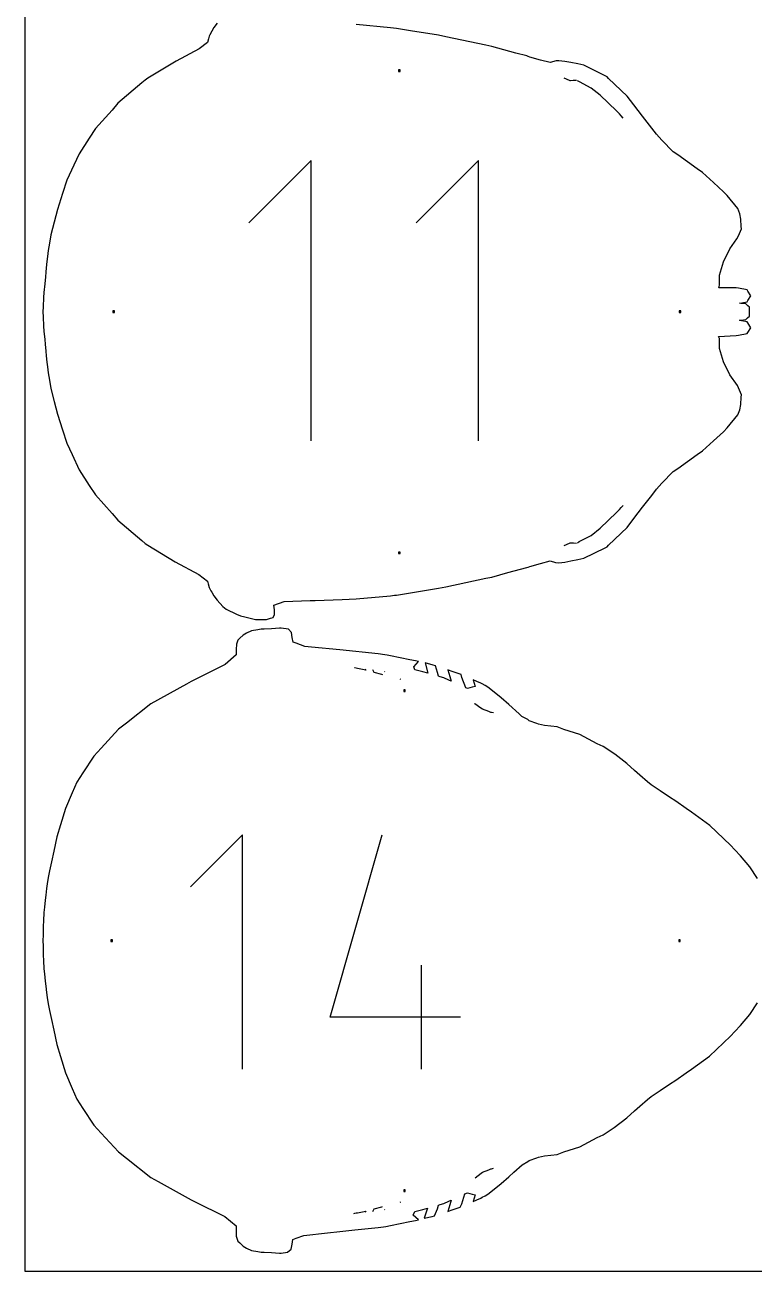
# Model space of a CAD drawing. Extents: x 0 to 90, y 0 to 90.
# Drawn here: x 0 to 26.63, y 0 to 45.49 of the extents above; entities that cross this region are included whole.
import ezdxf

# ---------------------------------------------------------------- set-up
doc = ezdxf.new("R2010")
doc.units = 0

msp = doc.modelspace()

# ---------------------------------------------------------------- linework, layer by layer
at = {"layer": 'annotation', "color": 1}
for p, q in [((19.783163, 43.517771), (19.694925, 43.554182)), ((19.914271, 43.452376), (19.783163, 43.517771)), ((19.926137, 43.453373), (19.914271, 43.452376)), ((20.030325, 43.462235), (19.926137, 43.453373)), ((20.150132, 43.4641), (20.030325, 43.462235)), ((20.249791, 43.412462), (20.177828, 43.4578)), ((20.683983, 43.185561), (20.249791, 43.412462)), ((21.016274, 42.925754), (20.683983, 43.185561)), ((21.610798, 42.350738), (21.016274, 42.925754)), ((21.716249, 42.242081), (21.610798, 42.350738)), ((21.776518, 42.171282), (21.716249, 42.242081)), ((21.852499, 42.091595), (21.776518, 42.171282)), ((10.452459, 40.544981), (8.176256, 38.268136)), ((10.452459, 30.306243), (10.452459, 40.544981)), ((16.568188, 40.544981), (14.291986, 38.268136)), ((16.568188, 30.306243), (16.568188, 40.544981)), ((21.610876, 27.692661), (21.716291, 27.801139)), ((21.716291, 27.801139), (21.776441, 27.871859)), ((21.776441, 27.871859), (21.852458, 27.951587)), ((21.016326, 27.117512), (21.610876, 27.692661)), ((20.249229, 26.630545), (20.683882, 26.857588)), ((20.683882, 26.857588), (21.016326, 27.117512)), ((19.69484, 26.489049), (19.782518, 26.525231)), ((19.782518, 26.525231), (19.914077, 26.590903)), ((19.914077, 26.590903), (19.926034, 26.589862)), ((19.926034, 26.589862), (20.030738, 26.580904)), ((20.030738, 26.580904), (20.1498, 26.579082)), ((20.177618, 26.585409), (20.249229, 26.630545)), ((12.045197, 22.017064), (12.038811, 22.018422)), ((12.102388, 22.004835), (12.045197, 22.017064)), ((12.146932, 21.995661), (12.102388, 22.004835)), ((12.450134, 21.934994), (12.146932, 21.995661)), ((12.429107, 21.979109), (12.439503, 21.958419)), ((12.439503, 21.958419), (12.450134, 21.934994)), ((12.757323, 21.854908), (12.711966, 21.950617)), ((13.034393, 21.780802), (12.757323, 21.854908)), ((13.138543, 21.891069), (13.147695, 21.871654)), ((13.070946, 21.771398), (13.034393, 21.780802)), ((13.730001, 21.602372), (13.70994, 21.607297)), ((16.437423, 20.7129), (16.432282, 20.716811)), ((16.658125, 20.549689), (16.437423, 20.7129)), ((16.711958, 20.516733), (16.658125, 20.549689)), ((16.9462, 20.428405), (16.711958, 20.516733)), ((17.015903, 20.393104), (16.9462, 20.428405)), ((17.037322, 20.387758), (17.015903, 20.393104)), ((17.111875, 20.374015), (17.037322, 20.387758)), ((7.945372, 15.929088), (6.042766, 14.025946)), ((7.945372, 7.370851), (7.945372, 15.929088)), ((11.154442, 9.273457), (13.052217, 15.929088)), ((14.481989, 7.370851), (14.481989, 11.171769)), ((15.906394, 9.273457), (11.154442, 9.273457)), ((16.71219, 3.608768), (16.946185, 3.696871)), ((16.946185, 3.696871), (17.01652, 3.732482)), ((17.01652, 3.732482), (17.038082, 3.737859)), ((17.038082, 3.737859), (17.111976, 3.751457)), ((16.440375, 3.406235), (16.658418, 3.575831)), ((16.658418, 3.575831), (16.71219, 3.608768)), ((12.757326, 2.270415), (13.034456, 2.344461)), ((13.034456, 2.344461), (13.063637, 2.352035)), ((13.711198, 2.518644), (13.730046, 2.523321)), ((12.00941, 2.100851), (12.045474, 2.108559)), ((12.045474, 2.108559), (12.102591, 2.120782)), ((12.102591, 2.120782), (12.14717, 2.129799)), ((12.14717, 2.129799), (12.450117, 2.190409)), ((12.439389, 2.1667), (12.428302, 2.144628)), ((12.450117, 2.190409), (12.439389, 2.1667)), ((12.711753, 2.174251), (12.757326, 2.270415)), ((13.147188, 2.252802), (13.138402, 2.234156))]:
    msp.add_line(p, q, dxfattribs=at)
at = {"layer": 'boundary', "color": 5}
for p, q in [((7.01859, 45.55303), (6.902975, 45.397852)), ((13.358255, 45.38856), (12.095814, 45.506765)), ((6.73094, 45.087938), (6.705056, 44.990238)), ((6.756647, 45.137063), (6.73094, 45.087938)), ((6.827787, 45.261015), (6.756647, 45.137063)), ((6.902975, 45.397852), (6.827787, 45.261015)), ((13.576464, 45.364265), (13.358255, 45.38856)), ((14.086714, 45.282835), (13.576464, 45.364265)), ((15.108663, 45.114554), (14.086714, 45.282835)), ((15.368653, 45.063435), (15.108663, 45.114554)), ((16.838741, 44.749871), (15.368653, 45.063435)), ((6.365502, 44.624879), (5.520718, 44.170531)), ((6.665013, 44.851826), (6.365502, 44.624879)), ((6.705056, 44.990238), (6.665013, 44.851826)), ((17.055073, 44.70642), (16.838741, 44.749871)), ((17.93448, 44.467251), (17.055073, 44.70642)), ((5.520718, 44.170531), (4.492562, 43.544858)), ((18.329397, 44.359243), (17.93448, 44.467251)), ((18.377191, 44.341608), (18.329397, 44.359243)), ((18.44036, 44.318186), (18.377191, 44.341608)), ((18.829607, 44.210722), (18.44036, 44.318186)), ((19.180462, 44.116361), (18.829607, 44.210722)), ((19.402465, 44.184154), (19.180462, 44.116361)), ((19.49614, 44.184458), (19.402465, 44.184154)), ((19.721416, 44.159067), (19.49614, 44.184458)), ((19.938793, 44.119911), (19.721416, 44.159067)), ((20.197804, 44.06858), (19.938793, 44.119911)), ((20.410791, 44.020139), (20.197804, 44.06858)), ((21.194348, 43.639691), (20.410791, 44.020139)), ((4.272492, 43.377342), (3.39905, 42.632106)), ((4.391731, 43.481782), (4.272492, 43.377342)), ((4.492562, 43.544858), (4.391731, 43.481782)), ((21.263888, 43.597889), (21.194348, 43.639691)), ((21.315897, 43.542862), (21.263888, 43.597889)), ((21.992368, 42.891837), (21.315897, 43.542862)), ((22.241514, 42.571954), (21.992368, 42.891837)), ((3.18419, 42.385632), (2.580085, 41.706691)), ((3.39905, 42.632106), (3.18419, 42.385632)), ((22.554616, 42.157791), (22.241514, 42.571954)), ((22.892853, 41.724056), (22.554616, 42.157791)), ((2.580085, 41.706691), (2.351547, 41.359847)), ((23.06716, 41.498912), (22.892853, 41.724056)), ((23.266993, 41.281936), (23.06716, 41.498912)), ((2.351547, 41.359847), (1.97879, 40.788536)), ((23.681627, 40.856662), (23.266993, 41.281936)), ((1.97879, 40.788536), (1.784488, 40.379247)), ((23.846672, 40.744777), (23.681627, 40.856662)), ((24.550712, 40.238222), (23.846672, 40.744777)), ((1.784488, 40.379247), (1.53109, 39.8209)), ((24.751512, 40.10066), (24.550712, 40.238222)), ((25.148341, 39.736839), (24.751512, 40.10066)), ((1.53109, 39.8209), (1.369429, 39.335428)), ((25.515204, 39.405045), (25.148341, 39.736839)), ((1.369429, 39.335428), (1.184979, 38.757236)), ((25.647896, 39.259891), (25.515204, 39.405045)), ((26.035172, 38.790449), (25.647896, 39.259891)), ((1.184979, 38.757236), (1.066739, 38.293)), ((26.114382, 38.597184), (26.035172, 38.790449)), ((1.066739, 38.293), (0.951953, 37.826067)), ((26.154236, 38.402497), (26.114382, 38.597184)), ((26.159226, 38.134908), (26.154236, 38.402497)), ((0.951953, 37.826067), (0.894063, 37.520264)), ((26.006168, 37.687202), (26.06245, 37.795767)), ((26.06245, 37.795767), (26.16938, 38.05138)), ((26.16938, 38.05138), (26.159226, 38.134908)), ((0.894063, 37.520264), (0.843852, 37.253425)), ((25.516844, 36.846292), (25.745946, 37.322539)), ((25.745946, 37.322539), (26.006168, 37.687202)), ((0.801011, 36.859494), (0.777194, 36.62996)), ((0.819727, 37.033102), (0.801011, 36.859494)), ((0.843852, 37.253425), (0.819727, 37.033102)), ((0.763175, 36.465581), (0.75046, 36.297123)), ((0.777194, 36.62996), (0.763175, 36.465581)), ((25.372158, 36.357944), (25.516844, 36.846292)), ((0.724956, 36.038902), (0.695656, 35.725559)), ((0.75046, 36.297123), (0.724956, 36.038902)), ((25.339085, 35.893759), (25.36838, 35.98862)), ((25.366196, 36.299039), (25.372158, 36.357944)), ((25.367337, 36.117661), (25.366196, 36.299039)), ((25.368718, 36.060404), (25.367337, 36.117661)), ((25.36838, 35.98862), (25.368718, 36.060404)), ((0.681651, 35.546661), (0.666083, 35.207344)), ((0.695656, 35.725559), (0.681651, 35.546661)), ((25.976088, 35.892671), (25.339085, 35.893759)), ((26.058382, 35.878368), (25.976088, 35.892671)), ((26.377643, 35.820742), (26.058382, 35.878368)), ((26.405088, 35.777813), (26.377643, 35.820742)), ((26.511565, 35.604863), (26.405088, 35.777813)), ((26.405145, 35.431837), (26.511565, 35.604863)), ((0.666083, 35.207344), (0.65875, 35.021658)), ((26.095755, 35.334328), (26.189842, 35.352537)), ((26.151833, 35.327761), (26.095755, 35.334328)), ((26.336201, 35.304915), (26.151833, 35.327761)), ((26.189842, 35.352537), (26.37772, 35.3889)), ((26.40347, 35.24294), (26.336201, 35.304915)), ((26.37772, 35.3889), (26.405145, 35.431837)), ((26.464191, 35.183604), (26.40347, 35.24294)), ((26.463015, 35.128479), (26.464191, 35.183604)), ((26.464247, 35.018164), (26.463015, 35.128479)), ((0.65875, 35.021658), (0.66608, 34.835957)), ((0.66608, 34.835957), (0.681645, 34.496654)), ((26.095741, 34.708924), (26.151891, 34.715506)), ((26.189808, 34.690729), (26.095741, 34.708924)), ((26.151891, 34.715506), (26.336321, 34.738385)), ((26.377643, 34.654395), (26.189808, 34.690729)), ((26.336321, 34.738385), (26.397025, 34.797789)), ((26.405088, 34.611466), (26.377643, 34.654395)), ((26.397025, 34.797789), (26.464287, 34.859868)), ((26.511565, 34.438516), (26.405088, 34.611466)), ((26.464268, 34.939027), (26.464247, 35.018164)), ((26.464287, 34.859868), (26.464268, 34.939027)), ((0.681645, 34.496654), (0.695653, 34.317751)), ((0.695653, 34.317751), (0.724949, 34.004422)), ((25.33343, 34.114749), (25.976135, 34.150576)), ((25.976135, 34.150576), (26.058422, 34.164888)), ((26.058422, 34.164888), (26.377739, 34.222567)), ((26.377739, 34.222567), (26.405161, 34.265501)), ((26.405161, 34.265501), (26.511565, 34.438516)), ((0.724949, 34.004422), (0.737565, 33.838515)), ((0.737565, 33.838515), (0.763165, 33.577753)), ((25.368122, 34.047005), (25.33343, 34.114749)), ((25.366185, 33.744303), (25.367332, 33.925675)), ((25.372148, 33.685369), (25.366185, 33.744303)), ((25.367332, 33.925675), (25.36872, 33.982811)), ((25.36872, 33.982811), (25.368122, 34.047005)), ((25.516811, 33.197036), (25.372148, 33.685369)), ((0.763165, 33.577753), (0.777185, 33.413355)), ((0.777185, 33.413355), (0.800999, 33.183839)), ((0.800999, 33.183839), (0.819717, 33.010209)), ((0.819717, 33.010209), (0.843837, 32.789893)), ((0.843837, 32.789893), (0.894056, 32.523016)), ((25.745914, 32.720764), (25.516811, 33.197036)), ((0.894056, 32.523016), (0.951944, 32.217225)), ((26.023833, 32.327456), (25.745914, 32.720764)), ((26.062416, 32.24755), (26.023833, 32.327456)), ((0.951944, 32.217225), (1.066739, 31.750251)), ((26.169361, 31.991976), (26.062416, 32.24755)), ((26.154251, 31.640864), (26.159214, 31.90846)), ((26.159214, 31.90846), (26.169361, 31.991976)), ((1.066739, 31.750251), (1.184975, 31.286035)), ((26.035209, 31.252861), (26.114412, 31.44614)), ((26.114412, 31.44614), (26.154251, 31.640864)), ((1.184975, 31.286035), (1.369449, 30.707767)), ((25.647942, 30.783406), (26.035209, 31.252861)), ((1.369449, 30.707767), (1.531082, 30.222372)), ((25.148378, 30.30644), (25.515244, 30.638241)), ((25.515244, 30.638241), (25.647942, 30.783406)), ((1.531082, 30.222372), (1.72848, 29.806948)), ((24.751555, 29.94262), (25.148378, 30.30644)), ((1.72848, 29.806948), (1.978773, 29.254733)), ((23.846731, 29.298513), (24.550756, 29.805057)), ((24.550756, 29.805057), (24.751555, 29.94262)), ((1.978773, 29.254733), (2.351586, 28.683331)), ((23.266886, 28.761196), (23.681656, 29.18661)), ((23.681656, 29.18661), (23.846731, 29.298513)), ((2.351586, 28.683331), (2.580068, 28.336573)), ((23.067171, 28.544351), (23.266886, 28.761196)), ((2.580068, 28.336573), (3.184248, 27.657542)), ((22.554635, 27.885476), (22.892993, 28.319374)), ((22.892993, 28.319374), (23.067171, 28.544351)), ((22.241554, 27.471332), (22.554635, 27.885476)), ((3.184248, 27.657542), (3.399031, 27.411154)), ((3.399031, 27.411154), (4.272537, 26.665857)), ((21.992397, 27.151445), (22.241554, 27.471332)), ((21.315876, 26.50035), (21.992397, 27.151445)), ((4.272537, 26.665857), (4.391705, 26.561477)), ((4.391705, 26.561477), (4.492474, 26.498439)), ((4.492474, 26.498439), (5.487625, 25.890603)), ((20.410961, 26.023159), (21.194414, 26.403591)), ((21.194414, 26.403591), (21.263912, 26.445369)), ((21.263912, 26.445369), (21.315876, 26.50035)), ((19.938728, 25.92333), (20.197628, 25.974637)), ((20.197628, 25.974637), (20.410961, 26.023159)), ((5.487625, 25.890603), (6.3559, 25.425574)), ((17.055092, 25.336828), (17.640144, 25.500342)), ((17.640144, 25.500342), (18.329563, 25.684051)), ((18.329563, 25.684051), (18.377289, 25.701664)), ((18.377289, 25.701664), (18.440374, 25.725055)), ((18.440374, 25.725055), (18.829645, 25.832544)), ((18.829645, 25.832544), (19.180319, 25.926882)), ((19.180319, 25.926882), (19.375115, 25.864484)), ((19.375115, 25.864484), (19.496393, 25.858823)), ((19.496393, 25.858823), (19.721157, 25.88413)), ((19.721157, 25.88413), (19.938728, 25.92333)), ((6.3559, 25.425574), (6.66495, 25.191518)), ((6.66495, 25.191518), (6.689046, 25.090192)), ((6.689046, 25.090192), (6.730876, 24.955468)), ((15.368551, 24.979787), (16.838765, 25.293379)), ((16.838765, 25.293379), (17.055092, 25.336828)), ((6.730876, 24.955468), (6.794428, 24.838785)), ((6.794428, 24.838785), (6.823769, 24.782428)), ((6.823769, 24.782428), (6.902944, 24.645438)), ((6.902944, 24.645438), (7.018566, 24.490241)), ((12.09582, 24.536478), (13.358154, 24.654675)), ((13.358154, 24.654675), (13.499633, 24.671319)), ((13.499633, 24.671319), (13.576481, 24.678982)), ((13.576481, 24.678982), (14.087104, 24.760472)), ((14.087104, 24.760472), (15.108692, 24.928693)), ((15.108692, 24.928693), (15.368551, 24.979787)), ((7.018566, 24.490241), (7.228807, 24.267613)), ((7.228807, 24.267613), (7.344823, 24.16504)), ((7.344823, 24.16504), (7.730785, 23.979687)), ((9.095534, 24.312249), (9.465058, 24.438661)), ((9.11351, 24.139702), (9.095534, 24.312249)), ((9.113482, 23.969775), (9.11351, 24.139702)), ((9.465058, 24.438661), (10.4236, 24.4767)), ((10.4236, 24.4767), (10.596495, 24.482611)), ((10.596495, 24.482611), (11.588721, 24.522522)), ((11.588721, 24.522522), (12.09582, 24.536478)), ((7.730785, 23.979687), (7.868491, 23.920448)), ((7.868491, 23.920448), (8.029601, 23.885539)), ((8.029601, 23.885539), (8.41777, 23.789393)), ((8.41777, 23.789393), (8.593863, 23.788717)), ((8.593863, 23.788717), (8.82229, 23.784136)), ((8.82229, 23.784136), (8.973185, 23.835651)), ((8.973185, 23.835651), (9.06211, 23.86345)), ((9.06211, 23.86345), (9.113482, 23.969775)), ((7.973961, 23.218426), (7.843976, 23.099704)), ((8.094078, 23.285755), (7.973961, 23.218426)), ((8.274819, 23.368436), (8.094078, 23.285755)), ((8.510834, 23.406857), (8.274819, 23.368436)), ((8.63359, 23.434181), (8.510834, 23.406857)), ((8.739471, 23.439555), (8.63359, 23.434181)), ((9.008737, 23.452289), (8.739471, 23.439555)), ((9.298748, 23.466636), (9.008737, 23.452289)), ((9.363215, 23.466219), (9.298748, 23.466636)), ((9.628167, 23.432772), (9.363215, 23.466219)), ((9.734138, 23.306868), (9.628167, 23.432772)), ((9.760687, 23.134249), (9.734138, 23.306868)), ((7.726495, 22.891805), (7.710167, 22.686572)), ((7.774547, 23.033546), (7.726495, 22.891805)), ((7.843976, 23.099704), (7.774547, 23.033546)), ((9.800578, 22.957636), (9.760687, 23.134249)), ((9.907323, 22.921909), (9.800578, 22.957636)), ((10.227476, 22.806372), (9.907323, 22.921909)), ((10.464434, 22.780884), (10.227476, 22.806372)), ((11.502582, 22.67547), (10.464434, 22.780884)), ((7.710432, 22.496494), (7.314246, 22.147162)), ((7.710167, 22.686572), (7.710432, 22.496494)), ((12.904101, 22.5343), (11.502582, 22.67547)), ((13.147193, 22.498495), (12.904101, 22.5343)), ((13.230013, 22.484739), (13.147193, 22.498495)), ((13.349334, 22.460516), (13.230013, 22.484739)), ((14.053861, 22.316015), (13.349334, 22.460516)), ((14.264354, 22.274205), (14.053861, 22.316015)), ((7.314246, 22.147162), (6.189101, 21.579488)), ((14.205749, 22.057207), (14.375613, 22.252026)), ((14.244255, 21.948101), (14.205749, 22.057207)), ((14.530851, 21.872536), (14.244255, 21.948101)), ((14.375613, 22.252026), (14.264354, 22.274205)), ((14.71302, 21.828244), (14.530851, 21.872536)), ((14.913858, 22.123739), (14.618017, 22.203702)), ((14.618017, 22.203702), (14.71302, 21.828244)), ((15.001977, 22.098278), (14.913858, 22.123739)), ((15.074179, 21.851701), (15.001977, 22.098278)), ((15.102377, 21.720153), (15.074179, 21.851701)), ((15.573145, 21.903956), (15.446002, 21.947327)), ((15.446002, 21.947327), (15.516818, 21.703895)), ((15.932024, 21.780158), (15.573145, 21.903956)), ((5.902261, 21.424856), (4.600087, 20.710539)), ((6.069809, 21.518836), (5.902261, 21.424856)), ((6.189101, 21.579488), (6.069809, 21.518836)), ((15.162743, 21.699539), (15.102377, 21.720153)), ((15.298922, 21.6537), (15.162743, 21.699539)), ((15.482382, 21.570686), (15.298922, 21.6537)), ((15.566366, 21.533179), (15.482382, 21.570686)), ((15.516818, 21.703895), (15.566366, 21.533179)), ((15.963389, 21.675454), (15.932024, 21.780158)), ((16.108726, 21.290763), (15.963389, 21.675454)), ((16.50004, 21.527673), (16.376326, 21.582663)), ((16.376326, 21.582663), (16.447533, 21.345096)), ((16.646556, 21.463611), (16.50004, 21.527673)), ((16.701, 21.432647), (16.646556, 21.463611)), ((16.806221, 21.372795), (16.701, 21.432647)), ((16.166168, 21.265054), (16.108726, 21.290763)), ((16.338973, 21.313975), (16.166168, 21.265054)), ((16.447533, 21.345096), (16.338973, 21.313975)), ((16.870607, 21.336128), (16.806221, 21.372795)), ((16.95984, 21.285506), (16.870607, 21.336128)), ((17.390035, 20.92247), (16.95984, 21.285506)), ((4.600087, 20.710539), (3.706661, 20.007481)), ((17.679468, 20.683399), (17.390035, 20.92247)), ((18.049966, 20.345268), (17.679468, 20.683399)), ((18.155629, 20.243441), (18.049966, 20.345268)), ((18.366915, 20.130611), (18.155629, 20.243441)), ((18.420756, 20.093113), (18.366915, 20.130611)), ((18.702266, 19.99317), (18.420756, 20.093113)), ((3.418848, 19.777734), (2.78727, 19.089274)), ((3.706661, 20.007481), (3.418848, 19.777734)), ((18.757373, 19.96742), (18.702266, 19.99317)), ((18.973345, 19.914418), (18.757373, 19.96742)), ((19.445996, 19.870013), (18.973345, 19.914418)), ((19.684404, 19.771706), (19.445996, 19.870013)), ((20.264163, 19.585324), (19.684404, 19.771706)), ((20.900062, 19.246904), (20.264163, 19.585324)), ((21.125628, 19.153166), (20.900062, 19.246904)), ((21.550013, 18.87272), (21.125628, 19.153166)), ((2.516853, 18.796582), (2.120553, 18.186976)), ((2.78727, 19.089274), (2.516853, 18.796582)), ((21.980655, 18.530363), (21.550013, 18.87272)), ((22.260462, 18.279851), (21.980655, 18.530363)), ((22.459118, 18.104299), (22.260462, 18.279851)), ((1.898983, 17.848716), (1.730193, 17.462448)), ((2.120553, 18.186976), (1.898983, 17.848716)), ((22.733852, 17.865332), (22.459118, 18.104299)), ((22.87276, 17.75699), (22.733852, 17.865332)), ((23.202156, 17.528194), (22.87276, 17.75699)), ((1.730193, 17.462448), (1.478946, 16.882906)), ((23.545012, 17.299851), (23.202156, 17.528194)), ((23.770829, 17.154518), (23.545012, 17.299851)), ((1.478946, 16.882906), (1.303564, 16.288836)), ((24.148181, 16.893211), (23.770829, 17.154518)), ((24.349421, 16.753219), (24.148181, 16.893211)), ((25.013809, 16.265937), (24.349421, 16.753219)), ((1.303564, 16.288836), (1.170314, 15.848171)), ((25.767121, 15.550778), (25.013809, 16.265937)), ((1.170314, 15.848171), (1.053181, 15.32562)), ((25.927705, 15.378873), (25.767121, 15.550778)), ((1.053181, 15.32562), (0.965085, 14.945238)), ((26.131537, 15.16498), (25.927705, 15.378873)), ((26.471792, 14.758707), (26.131537, 15.16498)), ((0.900436, 14.614066), (0.853796, 14.372424)), ((0.965085, 14.945238), (0.900436, 14.614066)), ((26.753482, 14.32908), (26.471792, 14.758707)), ((0.817127, 14.135931), (0.792587, 13.960699)), ((0.853796, 14.372424), (0.817127, 14.135931)), ((0.759192, 13.719244), (0.737524, 13.541255)), ((0.792587, 13.960699), (0.759192, 13.719244)), ((0.710747, 13.279667), (0.694045, 13.091821)), ((0.737524, 13.541255), (0.710747, 13.279667)), ((0.677607, 12.791883), (0.667663, 12.590236)), ((0.694045, 13.091821), (0.677607, 12.791883)), ((0.667663, 12.590236), (0.662031, 12.263649)), ((0.662031, 12.263649), (0.65875, 12.062728)), ((0.65875, 12.062728), (0.66203, 11.861787)), ((0.66203, 11.861787), (0.667661, 11.535215)), ((0.667661, 11.535215), (0.677604, 11.3336)), ((0.677604, 11.3336), (0.69404, 11.033651)), ((0.69404, 11.033651), (0.710739, 10.845827)), ((0.710739, 10.845827), (0.737517, 10.584224)), ((0.737517, 10.584224), (0.759181, 10.406253)), ((0.759181, 10.406253), (0.792575, 10.164788)), ((0.792575, 10.164788), (0.817111, 9.989562)), ((0.817111, 9.989562), (0.853783, 9.75305)), ((0.853783, 9.75305), (0.900422, 9.511407)), ((26.471907, 9.366836), (26.753487, 9.796358)), ((0.900422, 9.511407), (0.965076, 9.1802)), ((0.965076, 9.1802), (1.053173, 8.799804)), ((26.131552, 8.96043), (26.471907, 9.366836)), ((1.053173, 8.799804), (1.170308, 8.277239)), ((25.767227, 8.574717), (25.92777, 8.746582)), ((25.92777, 8.746582), (26.131552, 8.96043)), ((1.170308, 8.277239), (1.303587, 7.83647)), ((24.99946, 7.849371), (25.767227, 8.574717)), ((1.303587, 7.83647), (1.478935, 7.242513)), ((24.349517, 7.372234), (24.99946, 7.849371)), ((24.148245, 7.232219), (24.349517, 7.372234)), ((1.478935, 7.242513), (1.730131, 6.663075)), ((23.202213, 6.597231), (23.545104, 6.825595)), ((23.545104, 6.825595), (23.770853, 6.970885)), ((23.770853, 6.970885), (24.148245, 7.232219)), ((1.730131, 6.663075), (1.898965, 6.276702)), ((22.872817, 6.368439), (23.202213, 6.597231)), ((1.898965, 6.276702), (2.120601, 5.938335)), ((2.120601, 5.938335), (2.516836, 5.328824)), ((22.260502, 5.845566), (22.459182, 6.021141)), ((22.459182, 6.021141), (22.733935, 6.26012)), ((22.733935, 6.26012), (22.872817, 6.368439)), ((21.526082, 5.235912), (21.980804, 5.595149)), ((21.980804, 5.595149), (22.260502, 5.845566)), ((2.516836, 5.328824), (2.787311, 5.036071)), ((2.787311, 5.036071), (3.41883, 4.347669)), ((21.125681, 4.972242), (21.526082, 5.235912)), ((20.264192, 4.540072), (20.900054, 4.878477)), ((20.900054, 4.878477), (21.125681, 4.972242)), ((3.41883, 4.347669), (3.706728, 4.117854)), ((3.706728, 4.117854), (4.600069, 3.414861)), ((18.421257, 4.032517), (18.702326, 4.132223)), ((18.702326, 4.132223), (18.757583, 4.15803)), ((18.757583, 4.15803), (18.973518, 4.211011)), ((18.973518, 4.211011), (19.446075, 4.255403)), ((19.446075, 4.255403), (19.684514, 4.353725)), ((19.684514, 4.353725), (20.264192, 4.540072)), ((17.851842, 3.611431), (18.155901, 3.882131)), ((18.155901, 3.882131), (18.366994, 3.994753)), ((18.366994, 3.994753), (18.421257, 4.032517)), ((4.600069, 3.414861), (4.862008, 3.267632)), ((4.862008, 3.267632), (6.069787, 2.606561)), ((16.960061, 2.840027), (17.390137, 3.202996)), ((17.390137, 3.202996), (17.679557, 3.442077)), ((17.679557, 3.442077), (17.851842, 3.611431)), ((15.963269, 2.449475), (16.069942, 2.817236)), ((16.069942, 2.817236), (16.166168, 2.860318)), ((16.166168, 2.860318), (16.339071, 2.811314)), ((16.339071, 2.811314), (16.447621, 2.780347)), ((16.447621, 2.780347), (16.376331, 2.542681)), ((16.70106, 2.692817), (16.806216, 2.752625)), ((16.806216, 2.752625), (16.870693, 2.789315)), ((16.870693, 2.789315), (16.960061, 2.840027)), ((6.069787, 2.606561), (6.189186, 2.545855)), ((6.189186, 2.545855), (7.297918, 1.991646)), ((14.530272, 2.250451), (14.709649, 2.29458)), ((14.709649, 2.29458), (14.583414, 1.93457)), ((15.074354, 2.273919), (15.102401, 2.405234)), ((15.102401, 2.405234), (15.162829, 2.425914)), ((15.162829, 2.425914), (15.299033, 2.471768)), ((15.299033, 2.471768), (15.482414, 2.554739)), ((15.51683, 2.421628), (15.445989, 2.178057)), ((15.482414, 2.554739), (15.566382, 2.592217)), ((15.566382, 2.592217), (15.51683, 2.421628)), ((15.573194, 2.221463), (15.901453, 2.331612)), ((15.901453, 2.331612), (15.963269, 2.449475)), ((16.376331, 2.542681), (16.500183, 2.597723)), ((16.500183, 2.597723), (16.646588, 2.661801)), ((16.646588, 2.661801), (16.70106, 2.692817)), ((7.297918, 1.991646), (7.710849, 1.656251)), ((14.053996, 1.809147), (14.264915, 1.851381)), ((14.178866, 2.039957), (14.243536, 2.175434)), ((14.376342, 1.873482), (14.178866, 2.039957)), ((14.243536, 2.175434), (14.530272, 2.250451)), ((14.264915, 1.851381), (14.376342, 1.873482)), ((14.583414, 1.93457), (14.875393, 1.987639)), ((14.875393, 1.987639), (14.958011, 2.012373)), ((14.958011, 2.012373), (15.074354, 2.273919)), ((15.445989, 2.178057), (15.573194, 2.221463)), ((7.710171, 1.438852), (7.709923, 1.276392)), ((7.710849, 1.656251), (7.710171, 1.438852)), ((10.184009, 1.30336), (11.053797, 1.399889)), ((11.053797, 1.399889), (11.502601, 1.449916)), ((11.502601, 1.449916), (12.046206, 1.501429)), ((12.046206, 1.501429), (12.904238, 1.591099)), ((12.904238, 1.591099), (13.102646, 1.620344)), ((13.102646, 1.620344), (13.182105, 1.631967)), ((13.182105, 1.631967), (13.349164, 1.664743)), ((13.349164, 1.664743), (14.053996, 1.809147)), ((7.709923, 1.276392), (7.774547, 1.091838)), ((7.774547, 1.091838), (7.843976, 1.02568)), ((7.843976, 1.02568), (7.973961, 0.906958)), ((9.722992, 0.802856), (9.759267, 0.97798)), ((9.759267, 0.97798), (9.787335, 1.157688)), ((9.787335, 1.157688), (9.907323, 1.203476)), ((9.907323, 1.203476), (10.184009, 1.30336)), ((7.973961, 0.906958), (8.094065, 0.839631)), ((8.094065, 0.839631), (8.274798, 0.756955)), ((8.274798, 0.756955), (8.510751, 0.718544)), ((8.510751, 0.718544), (8.633536, 0.69121)), ((8.633536, 0.69121), (8.739448, 0.685834)), ((8.739448, 0.685834), (9.008675, 0.673101)), ((9.008675, 0.673101), (9.298707, 0.65875)), ((9.298707, 0.65875), (9.363201, 0.659167)), ((9.363201, 0.659167), (9.589566, 0.684358)), ((9.589566, 0.684358), (9.722992, 0.802856))]:
    msp.add_line(p, q, dxfattribs=at)
at = {"layer": 'frame', "color": 5}
for p, q in [((0, 90), (0, 0)), ((0, 0), (90, 0))]:
    msp.add_line(p, q, dxfattribs=at)
at = {"layer": 'hole', "color": 5}
for p, q in [((13.708151, 43.850353), (13.651001, 43.850353)), ((13.651001, 43.850353), (13.651001, 43.793203)), ((13.651001, 43.793203), (13.708151, 43.793203)), ((13.708151, 43.793203), (13.708151, 43.850353)), ((3.272606, 35.050196), (3.215456, 35.050196)), ((3.215456, 35.050196), (3.215456, 34.993046)), ((3.272606, 34.993046), (3.272606, 35.050196)), ((23.954858, 35.050196), (23.897708, 35.050196)), ((23.897708, 35.050196), (23.897708, 34.993046)), ((23.954858, 34.993046), (23.954858, 35.050196)), ((3.215456, 34.993046), (3.272606, 34.993046)), ((23.897708, 34.993046), (23.954858, 34.993046)), ((13.708151, 26.25004), (13.651001, 26.25004)), ((13.651001, 26.25004), (13.651001, 26.19289)), ((13.651001, 26.19289), (13.708151, 26.19289)), ((13.708151, 26.19289), (13.708151, 26.25004)), ((13.893159, 21.214423), (13.836009, 21.214423)), ((13.836009, 21.214423), (13.836009, 21.157273)), ((13.836009, 21.157273), (13.893159, 21.157273)), ((13.893159, 21.157273), (13.893159, 21.214423)), ((3.19418, 12.091268), (3.13703, 12.091268)), ((3.13703, 12.091268), (3.13703, 12.034118)), ((3.13703, 12.034118), (3.19418, 12.034118)), ((3.19418, 12.034118), (3.19418, 12.091268)), ((23.93592, 12.091268), (23.87877, 12.091268)), ((23.87877, 12.091268), (23.87877, 12.034118)), ((23.87877, 12.034118), (23.93592, 12.034118)), ((23.93592, 12.034118), (23.93592, 12.091268)), ((13.893159, 2.968114), (13.836009, 2.968114)), ((13.836009, 2.968114), (13.836009, 2.910964)), ((13.836009, 2.910964), (13.893159, 2.910964)), ((13.893159, 2.910964), (13.893159, 2.968114))]:
    msp.add_line(p, q, dxfattribs=at)

doc.saveas('drawing.dxf')
